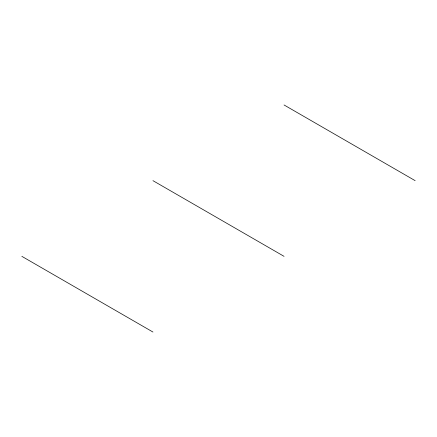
<?xml version="1.0" encoding="UTF-8"?>
<svg xmlns="http://www.w3.org/2000/svg" width="437" height="437" viewBox="0 0 437 437"><rect width="100%" height="100%" fill="white"/><g stroke="black" fill="none" stroke-linecap="round" stroke-linejoin="round"><path stroke-width="0.66" d="M284.05 104.967L415.15 180.656M152.95 180.656L284.05 256.344M21.85 256.344L152.95 332.033"/></g></svg>
